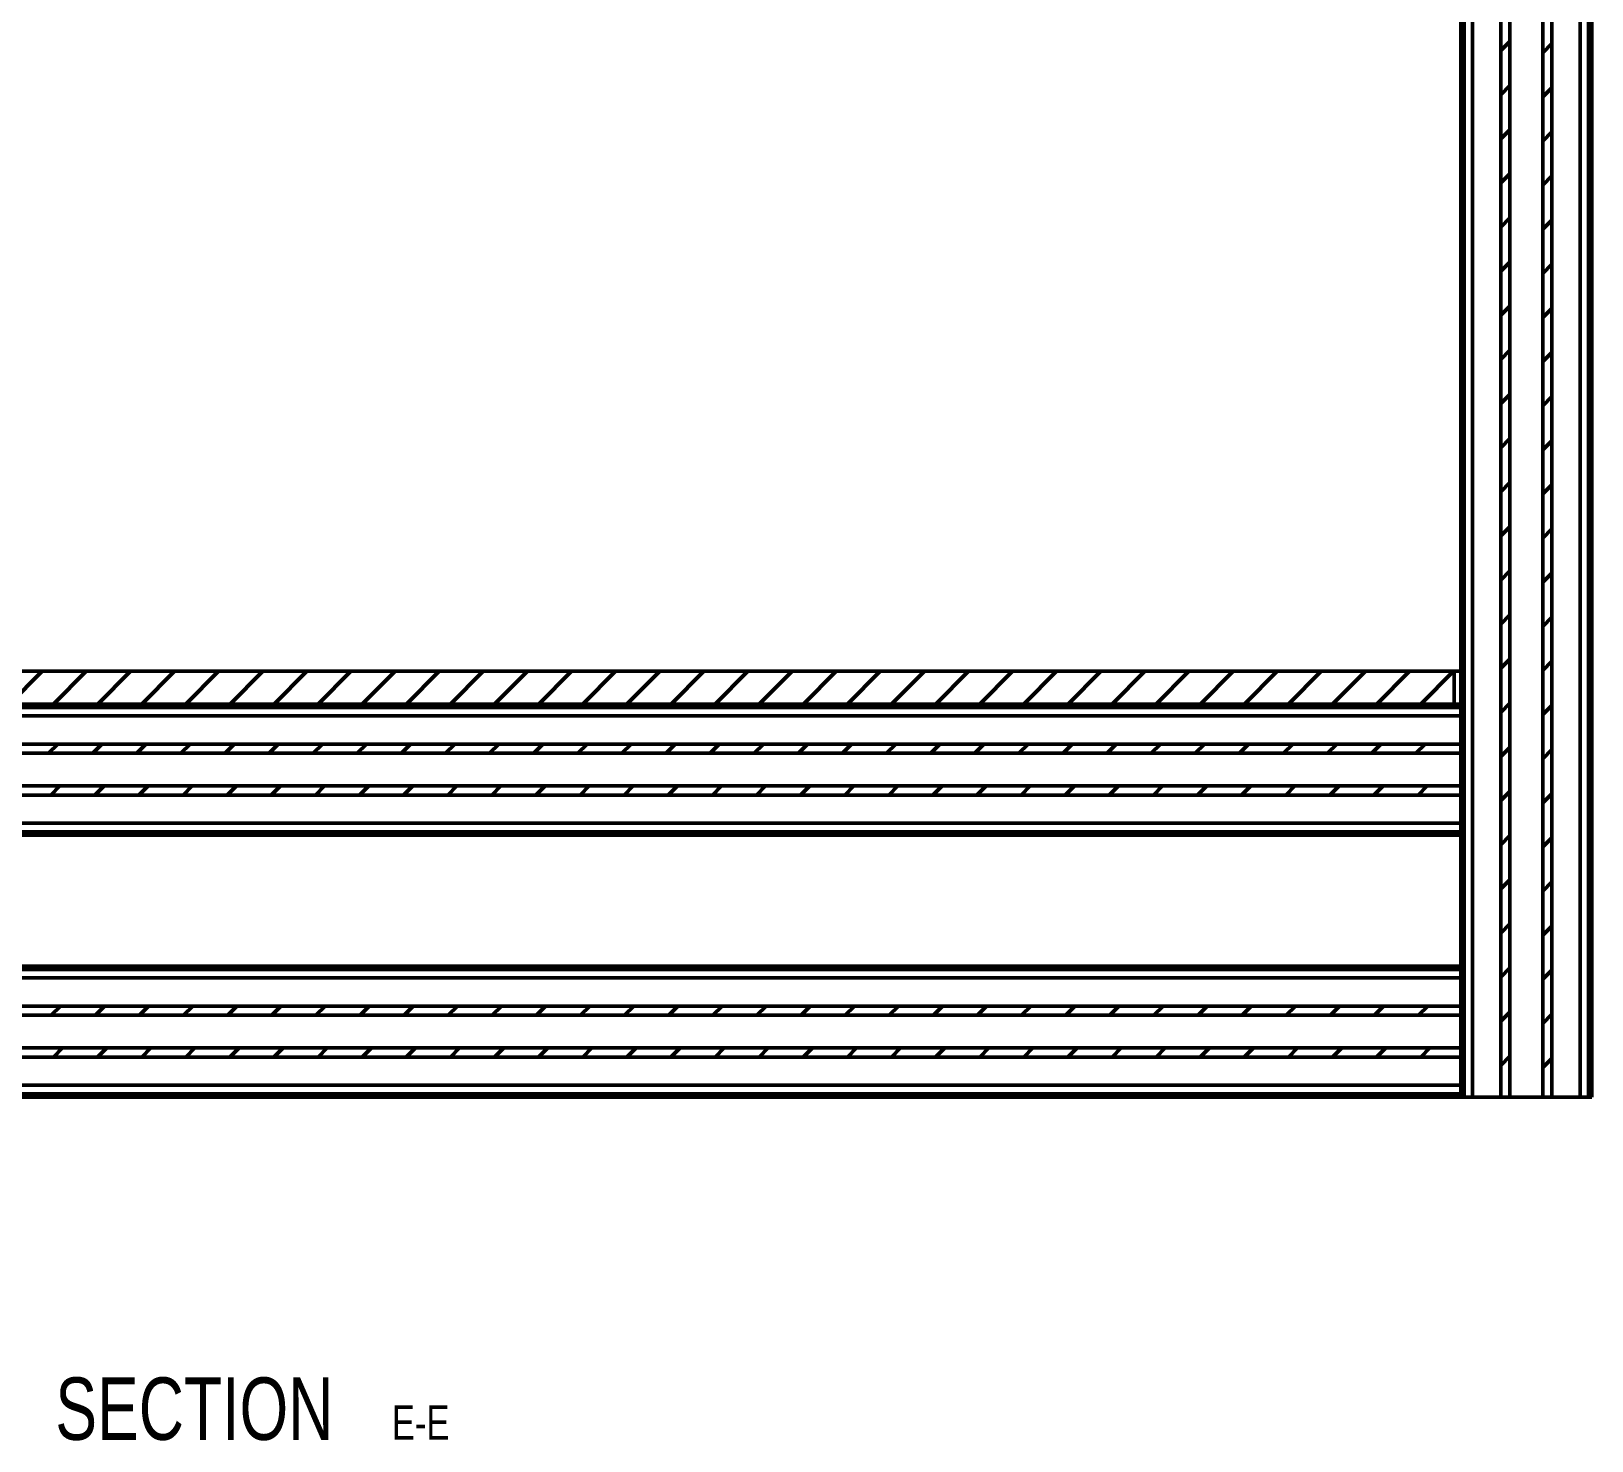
# Model space of a CAD drawing. Header units: millimetres. Extents: x -1615 to 4166, y 5 to 3174.
# Drawn here: x 840.3 to 999.2, y 2525.4 to 2668.9 of the extents above; entities that cross this region are included whole.
import ezdxf

# ---------------------------------------------------------------- set-up
doc = ezdxf.new("R2010")
doc.units = ezdxf.units.MM
doc.header["$LTSCALE"] = 0.25
doc.layers.get('0').update_dxf_attribs({"lineweight": 50})
doc.layers.add('Net dam', color=7, linetype='Continuous', lineweight=50)
doc.styles.add('SLDTEXTSTYLE1', font='TXT', dxfattribs={"width": 0.75})
pattern_1 = [(45, (54.7588, 2077.5174), (-2.245064, 2.245064), [])]

# ---------------------------------------------------------------- blocks, each defined once
blk = doc.blocks.new('SW_NOTE_13')
at = {"color": 0, "linetype": 'Continuous', "lineweight": 0, "attachment_point": 2, "style": 'SLDTEXTSTYLE1'}
for s, insert, char_height in [('SECTION', (17.36, 8.19), 6.35), ('E-E', (40.4, 5.35), 3.5)]:
    blk.add_mtext(s, dxfattribs=dict(at, insert=insert, char_height=char_height))

msp = doc.modelspace()

# ---------------------------------------------------------------- hatches: boundary and pattern name
at = {"layer": 'Net dam'}
h = msp.add_hatch(dxfattribs=at)
h.set_pattern_fill('ANSI31', color=256, style=0)
h.set_pattern_definition(pattern_1)
h.paths.add_polyline_path([(989.906, 2800.42), (989.906, 2560.42), (990.84, 2560.42), (990.84, 2800.42)], flags=0)
h = msp.add_hatch(dxfattribs=at)
h.set_pattern_fill('ANSI31', color=256, style=0)
h.set_pattern_definition(pattern_1)
h.paths.add_polyline_path([(994.173, 2800.42), (994.173, 2560.42), (995.106, 2560.42), (995.106, 2800.42)], flags=0)
h = msp.add_hatch(dxfattribs=at)
h.set_pattern_fill('ANSI31', color=256, style=0)
h.set_pattern_definition(pattern_1)
h.paths.add_polyline_path([(741.84, 2603.753), (741.84, 2600.42), (985.173, 2600.42), (985.173, 2603.753)], flags=0)
h = msp.add_hatch(dxfattribs=at)
h.set_pattern_fill('ANSI31', color=256, style=0)
h.set_pattern_definition(pattern_1)
h.paths.add_polyline_path([(741.173, 2595.42), (985.84, 2595.42), (985.84, 2596.353), (741.173, 2596.353)], flags=0)
h = msp.add_hatch(dxfattribs=at)
h.set_pattern_fill('ANSI31', color=256, style=0)
h.set_pattern_definition(pattern_1)
h.paths.add_polyline_path([(741.173, 2591.153), (985.84, 2591.153), (985.84, 2592.086), (741.173, 2592.086)], flags=0)
h = msp.add_hatch(dxfattribs=at)
h.set_pattern_fill('ANSI31', color=256, style=0)
h.set_pattern_definition(pattern_1)
h.paths.add_polyline_path([(741.173, 2569.686), (741.173, 2568.753), (985.84, 2568.753), (985.84, 2569.686)], flags=0)
h = msp.add_hatch(dxfattribs=at)
h.set_pattern_fill('ANSI31', color=256, style=0)
h.set_pattern_definition(pattern_1)
h.paths.add_polyline_path([(985.84, 2564.486), (985.84, 2565.42), (741.173, 2565.42), (741.173, 2564.486)], flags=0)

# ---------------------------------------------------------------- linework, layer by layer
for p, q in [((986.173, 2560.42), (986.173, 2800.42)), ((987.04, 2560.42), (987.04, 2800.42)), ((989.906, 2560.42), (989.906, 2800.42)), ((990.84, 2560.42), (990.84, 2800.42)), ((994.173, 2800.42), (994.173, 2560.42)), ((995.106, 2800.42), (995.106, 2560.42)), ((997.973, 2560.42), (997.973, 2800.42)), ((998.84, 2560.42), (998.84, 2800.42)), ((999.173, 2560.42), (999.173, 2763.753)), ((985.84, 2600.42), (985.84, 2743.753)), ((741.84, 2603.753), (985.173, 2603.753)), ((985.173, 2603.753), (985.173, 2600.42)), ((985.173, 2603.753), (985.84, 2603.753)), ((985.84, 2600.086), (741.173, 2600.086)), ((985.84, 2599.22), (741.173, 2599.22)), ((741.84, 2600.42), (985.173, 2600.42)), ((985.84, 2600.42), (985.173, 2600.42)), ((985.84, 2600.42), (985.84, 2600.286)), ((985.84, 2600.286), (985.84, 2600.22)), ((985.84, 2600.22), (985.84, 2600.086)), ((985.84, 2600.086), (985.84, 2599.953)), ((985.84, 2599.953), (985.84, 2599.353)), ((985.84, 2599.353), (985.84, 2599.22)), ((985.84, 2596.994), (985.84, 2599.22)), ((741.173, 2596.353), (985.84, 2596.353)), ((985.84, 2596.994), (985.84, 2596.744)), ((985.84, 2596.744), (985.84, 2596.353)), ((985.84, 2595.42), (985.84, 2596.353)), ((741.173, 2595.42), (985.84, 2595.42)), ((985.84, 2592.086), (985.84, 2595.42)), ((985.84, 2592.086), (741.173, 2592.086)), ((985.84, 2591.153), (985.84, 2592.086)), ((985.84, 2591.153), (741.173, 2591.153)), ((985.84, 2591.153), (985.84, 2590.763)), ((985.84, 2590.763), (985.84, 2590.513)), ((985.84, 2588.286), (985.84, 2590.513)), ((985.84, 2588.286), (741.173, 2588.286)), ((985.84, 2588.286), (985.84, 2588.153)), ((985.84, 2588.153), (985.84, 2587.553)), ((985.84, 2587.42), (741.173, 2587.42)), ((985.84, 2587.086), (741.173, 2587.086)), ((985.84, 2587.553), (985.84, 2587.42)), ((985.84, 2587.42), (985.84, 2587.286)), ((985.84, 2587.286), (985.84, 2587.22)), ((985.84, 2587.22), (985.84, 2587.086)), ((985.84, 2573.753), (985.84, 2587.086)), ((985.84, 2573.753), (741.173, 2573.753)), ((985.84, 2573.753), (985.84, 2573.62)), ((985.84, 2573.42), (741.173, 2573.42)), ((985.84, 2572.553), (741.173, 2572.553)), ((985.84, 2573.62), (985.84, 2573.553)), ((985.84, 2573.553), (985.84, 2573.42)), ((985.84, 2573.42), (985.84, 2573.286)), ((985.84, 2573.286), (985.84, 2572.686)), ((985.84, 2572.686), (985.84, 2572.553)), ((985.84, 2570.327), (985.84, 2572.553)), ((741.173, 2569.686), (985.84, 2569.686)), ((985.84, 2570.327), (985.84, 2570.077)), ((985.84, 2570.077), (985.84, 2569.686)), ((985.84, 2568.753), (985.84, 2569.686)), ((741.173, 2568.753), (985.84, 2568.753)), ((985.84, 2565.42), (985.84, 2568.753)), ((985.84, 2565.42), (741.173, 2565.42)), ((985.84, 2564.486), (741.173, 2564.486)), ((985.84, 2564.486), (985.84, 2565.42)), ((985.84, 2564.486), (985.84, 2564.096)), ((985.84, 2564.096), (985.84, 2563.846)), ((985.84, 2561.62), (985.84, 2563.846)), ((985.84, 2561.62), (741.173, 2561.62)), ((985.84, 2561.62), (985.84, 2561.486)), ((985.84, 2561.486), (985.84, 2560.886)), ((985.84, 2560.753), (741.173, 2560.753)), ((985.84, 2560.42), (741.173, 2560.42)), ((985.84, 2560.886), (985.84, 2560.753)), ((985.84, 2560.753), (985.84, 2560.62)), ((985.84, 2560.62), (985.84, 2560.553)), ((985.84, 2560.553), (985.84, 2560.42)), ((985.973, 2560.42), (985.84, 2560.42)), ((986.04, 2560.42), (985.973, 2560.42)), ((986.173, 2560.42), (986.04, 2560.42)), ((986.306, 2560.42), (986.173, 2560.42)), ((986.906, 2560.42), (986.306, 2560.42)), ((987.04, 2560.42), (986.906, 2560.42)), ((987.173, 2560.42), (987.04, 2560.42)), ((988.077, 2560.42), (987.173, 2560.42)), ((988.172, 2560.42), (988.077, 2560.42)), ((989.516, 2560.42), (988.172, 2560.42)), ((989.906, 2560.42), (989.516, 2560.42)), ((989.906, 2560.42), (990.84, 2560.42)), ((990.84, 2560.42), (994.173, 2560.42)), ((994.173, 2560.42), (995.106, 2560.42)), ((995.497, 2560.42), (995.106, 2560.42)), ((996.841, 2560.42), (995.497, 2560.42)), ((996.935, 2560.42), (996.841, 2560.42)), ((997.84, 2560.42), (996.935, 2560.42)), ((997.973, 2560.42), (997.84, 2560.42)), ((998.106, 2560.42), (997.973, 2560.42)), ((998.706, 2560.42), (998.106, 2560.42)), ((998.84, 2560.42), (998.706, 2560.42)), ((998.973, 2560.42), (998.84, 2560.42)), ((999.04, 2560.42), (998.973, 2560.42)), ((999.173, 2560.42), (999.04, 2560.42))]:
    msp.add_line(p, q, dxfattribs=at)

# ---------------------------------------------------------------- block references
msp.add_blockref('SW_NOTE_13', (839.549, 2523.701), dxfattribs=at)

doc.saveas('drawing.dxf')
